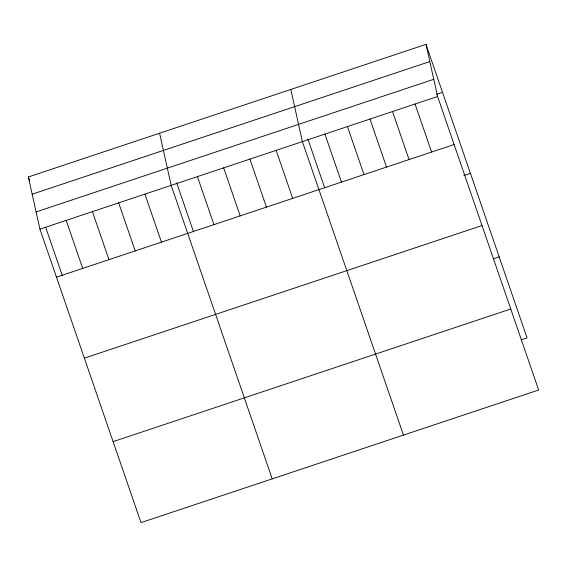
<?xml version="1.0" encoding="UTF-8"?>
<svg xmlns="http://www.w3.org/2000/svg" width="567" height="567" viewBox="0 0 567 567"><rect width="100%" height="100%" fill="white"/><g stroke="black" fill="none" stroke-linecap="round" stroke-linejoin="round"><path stroke-width="0.85" d="M426.001 44.361L437.589 96.503L538.65 390.018L140.999 522.639L39.938 229.132L28.35 176.982L426.001 44.361L527.062 337.868L521.222 339.817M32.17 194.19L429.821 61.569M36.111 211.923L433.762 79.302M436.696 94.335L442.536 92.386M39.938 229.132L437.589 96.503M56.473 277.15L454.124 144.528M463.756 175.621L470.433 173.396M84.363 358.16L482.014 225.538M493.325 258.807L499.173 256.858M113.102 441.629L510.754 309.008M415.051 104.023L431.586 152.041M392.52 111.536L409.055 159.561M369.989 119.056L386.524 167.074M347.451 126.569L363.986 174.593M324.919 134.081L341.454 182.106M307.895 139.099L324.629 187.705M403.449 435.109L302.388 141.601L290.8 89.451M276.143 150.354L292.678 198.372M249.898 159.107L266.433 207.125M223.653 167.86L240.188 215.878M197.408 176.613L213.943 224.631M176.67 182.865L193.404 231.471M272.224 478.874L171.163 185.366L159.575 133.217M144.918 194.12L161.453 242.137M118.673 202.873L135.208 250.89M92.428 211.626L108.963 259.643M66.183 220.379L82.718 268.397M28.35 176.982L29.775 181.128M45.721 227.438L62.462 276.044"/></g></svg>
